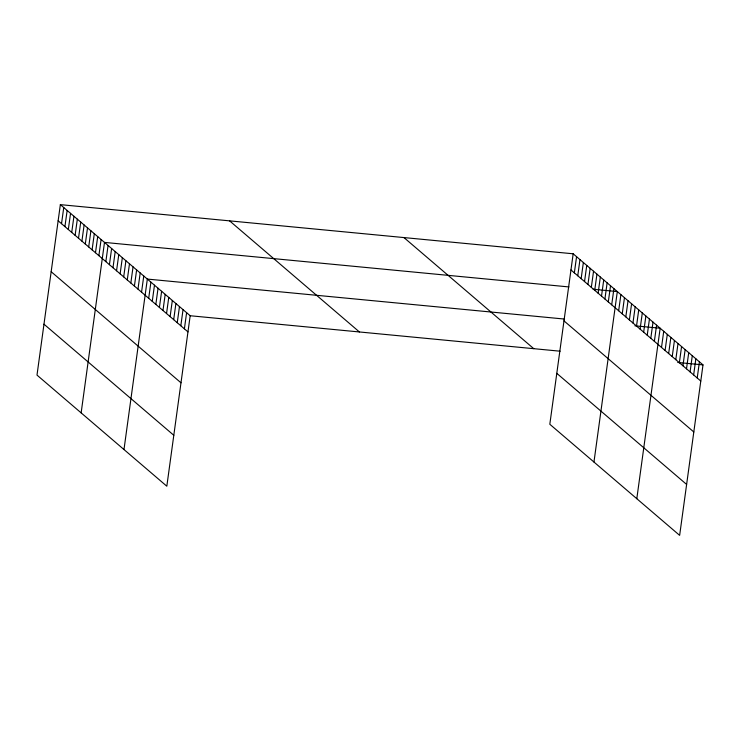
<?xml version="1.0" encoding="UTF-8"?>
<svg xmlns="http://www.w3.org/2000/svg" width="740" height="740" viewBox="0 0 740 740"><rect width="100%" height="100%" fill="white"/><g stroke="black" fill="none" stroke-linecap="round" stroke-linejoin="round"><path stroke-width="1.11" d="M60.356 204.638L37 375.106L166.824 486.208L190.18 315.739L60.356 204.638L573.176 253.792L703 364.894L679.644 535.362L549.82 424.261L573.176 253.792M61.531 223.693L63.751 207.542M64.926 226.597L67.146 210.447M68.33 229.502L70.541 213.351M71.725 232.416L73.935 216.256M75.119 235.32L77.33 219.16M78.514 238.225L80.725 222.065M81.909 241.129L84.12 224.969M85.303 244.034L87.514 227.883M88.698 246.938L90.909 230.788M92.093 249.843L94.304 233.692M95.488 252.747L97.699 236.597M98.883 255.661L101.093 239.501M81.141 412.883L104.497 242.406L568.958 286.935M105.848 261.618L108.068 245.467M109.418 264.67L111.629 248.52M112.989 267.732L115.2 251.572M116.559 270.785L118.77 254.634M120.13 273.837L122.34 257.687M123.7 276.899L125.911 260.739M127.271 279.951L129.481 263.792M130.841 283.004L133.052 266.853M134.412 286.065L136.623 269.906M137.982 289.118L140.193 272.958M141.553 292.171L143.763 276.02M123.987 449.541L147.334 279.072L564.555 319.07M148.694 298.285L150.904 282.125M152.264 301.337L154.475 285.187M155.835 304.39L158.046 288.239M159.405 307.452L161.616 291.292M162.976 310.504L165.187 294.344M166.546 313.557L168.757 297.406M170.117 316.618L172.328 300.459M173.687 319.671L175.898 303.511M177.258 322.723L179.469 306.573M180.828 325.776L183.039 309.625M184.399 328.838L186.61 312.678M574.351 272.847L576.571 256.697M577.755 275.761L579.966 259.601M581.15 278.666L583.361 262.506M584.545 281.57L586.755 265.41M587.939 284.475L590.15 268.324M591.334 287.379L593.545 271.229M594.729 290.284L596.94 274.133M598.124 293.188L600.334 277.038M601.518 296.102L603.729 279.942M604.913 299.006L607.124 282.846M608.308 301.911L610.528 285.751M611.702 304.815L613.923 288.665M593.961 462.038L617.317 291.569L593.138 289.248M618.668 310.772L620.888 294.622M622.238 313.834L624.458 297.674M625.809 316.887L628.029 300.736M629.379 319.939L631.599 303.789M632.95 323.001L635.17 306.841M636.52 326.053L638.731 309.903M640.091 329.106L642.302 312.955M643.661 332.168L645.872 316.008M647.232 335.22L649.442 319.06M650.802 338.272L653.013 322.122M654.373 341.325L656.584 325.175M636.807 498.704L660.154 328.227L634.883 325.804M661.514 347.439L663.725 331.289M665.084 350.492L667.295 334.341M668.655 353.554L670.865 337.394M672.225 356.606L674.436 340.456M675.796 359.659L678.007 343.508M679.366 362.72L681.577 346.561M682.937 365.773L685.148 349.613M686.507 368.825L688.718 352.675M690.078 371.887L692.288 355.727M693.648 374.94L695.859 358.78M697.219 377.992L699.43 361.841M190.18 315.739L560.143 351.204M677.729 362.471L703 364.894M570.956 269.943L700.789 381.045M563.982 320.873L693.815 431.975M403.938 237.568L533.771 348.67M556.795 373.339L686.627 484.441M229.585 220.853L359.409 331.955M58.136 220.788L187.969 331.89M51.162 271.71L180.995 382.811M43.974 324.185L173.808 435.286"/></g></svg>
